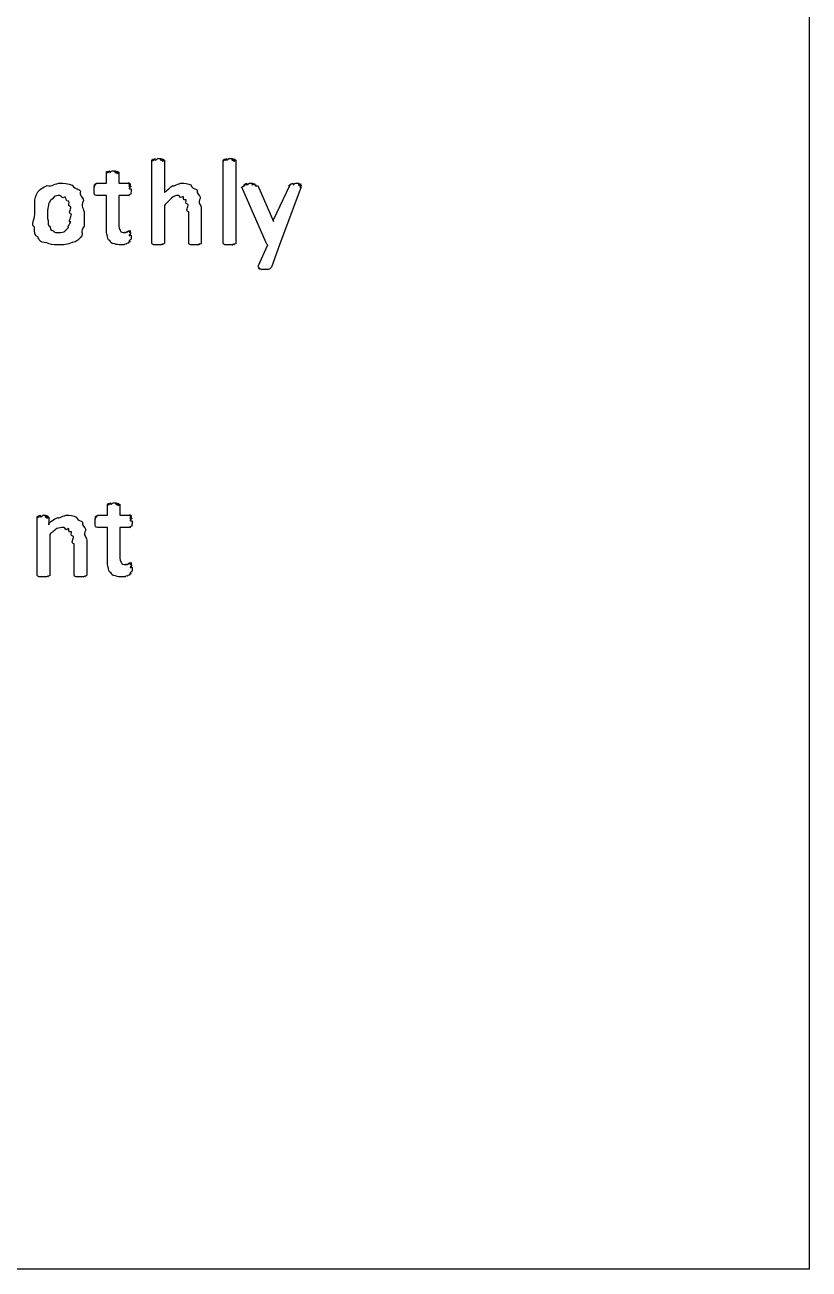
# Model space of a CAD drawing. Header units: millimetres. Extents: x 0 to 216, y 0 to 279.
# Drawn here: x 193.52 to 215.9, y 0 to 35.5 of the extents above; entities that cross this region are included whole.
import ezdxf

# ---------------------------------------------------------------- set-up
doc = ezdxf.new("R2010")
doc.units = ezdxf.units.MM
doc.layers.get('0').update_dxf_attribs({"linetype": 'CONTINUOUS'})

msp = doc.modelspace()

# ---------------------------------------------------------------- linework, layer by layer
at = {"color": 7}
for p, q in [((215.9, 279.4), (215.9, 0)), ((215.9, 0), (0, 0))]:
    msp.add_line(p, q, dxfattribs=at)
at = {"color": 0}
for p, q in [((197.142, 29.2806), (197.142, 31.6398)), ((197.501, 31.6398), (197.501, 30.7192)), ((199.18, 29.2806), (199.18, 31.6398)), ((199.539, 31.6398), (199.539, 29.2806)), ((195.843, 30.9893), (195.843, 31.298)), ((196.201, 31.298), (196.201, 30.9893)), ((195.567, 30.9893), (195.843, 30.9893)), ((196.201, 30.9893), (196.504, 30.9893)), ((200.168, 30.9177), (200.609, 29.8924)), ((200.615, 29.9365), (201.083, 30.9232)), ((195.843, 30.6366), (195.562, 30.6366)), ((195.843, 29.7436), (195.843, 30.6366)), ((196.504, 30.6366), (196.201, 30.6366)), ((196.201, 30.6366), (196.201, 29.8649)), ((200.405, 29.2861), (199.705, 30.8736)), ((201.398, 30.8791), (200.786, 29.2255)), ((197.501, 30.3444), (197.501, 29.2806)), ((198.553, 30.2727), (198.553, 29.2806)), ((194.846, 30.1019), (194.846, 30.1019)), ((195.21, 30.1239), (195.21, 30.1239)), ((198.195, 29.2806), (198.195, 30.168)), ((200.609, 29.8924), (200.615, 29.9365)), ((196.548, 29.4955), (196.548, 29.4955)), ((200.18, 28.6191), (200.455, 29.2255)), ((200.786, 29.2255), (200.554, 28.586)), ((195.872, 21.5153), (195.872, 21.824)), ((196.23, 21.824), (196.23, 21.5153)), ((193.871, 19.8065), (193.871, 21.4602)), ((194.196, 21.4602), (194.196, 21.2397)), ((195.596, 21.5153), (195.872, 21.5153)), ((196.23, 21.5153), (196.533, 21.5153)), ((194.229, 20.9586), (194.229, 19.8065)), ((195.872, 21.1625), (195.591, 21.1625)), ((195.872, 20.2696), (195.872, 21.1625)), ((196.533, 21.1625), (196.23, 21.1625)), ((196.23, 21.1625), (196.23, 20.3908)), ((194.923, 19.8065), (194.923, 20.694)), ((195.282, 20.7987), (195.282, 19.8065)), ((196.577, 20.0215), (196.577, 20.0215))]:
    msp.add_line(p, q, dxfattribs=at)
for points in [[(197.142, 31.6398), (197.142, 31.5474), (197.144, 31.6536), (197.148, 31.6618)], [(197.148, 31.6618), (197.153, 31.5626), (197.164, 31.6742), (197.175, 31.6784)], [(197.175, 31.6784), (197.178, 31.5736), (197.208, 31.6894), (197.23, 31.6894)], [(197.23, 31.6894), (197.226, 31.5764), (197.285, 31.6949), (197.318, 31.6949)], [(197.318, 31.6949), (197.297, 31.6949), (197.385, 31.6921), (197.407, 31.6894)], [(197.407, 31.6894), (197.343, 31.5736), (197.451, 31.6852), (197.462, 31.6784)], [(197.462, 31.6784), (197.37, 31.5626), (197.485, 31.6687), (197.49, 31.6618)], [(197.49, 31.6618), (197.381, 31.5516), (197.501, 31.6508), (197.501, 31.6398)], [(199.18, 31.6398), (199.18, 31.5474), (199.182, 31.6536), (199.186, 31.6618)], [(199.186, 31.6618), (199.191, 31.5626), (199.202, 31.6742), (199.213, 31.6784)], [(199.213, 31.6784), (199.216, 31.5736), (199.246, 31.6894), (199.268, 31.6894)], [(199.268, 31.6894), (199.264, 31.5764), (199.324, 31.6949), (199.356, 31.6949)], [(199.356, 31.6949), (199.335, 31.6949), (199.423, 31.6921), (199.445, 31.6894)], [(199.445, 31.6894), (199.382, 31.5736), (199.489, 31.6852), (199.5, 31.6784)], [(199.5, 31.6784), (199.408, 31.5626), (199.523, 31.6687), (199.528, 31.6618)], [(199.528, 31.6618), (199.419, 31.5474), (199.539, 31.6466), (199.539, 31.6398)], [(195.843, 31.298), (195.843, 31.1988), (195.844, 31.3063), (195.848, 31.3145)], [(195.848, 31.3145), (195.854, 31.2126), (195.865, 31.3269), (195.876, 31.3311)], [(195.876, 31.3311), (195.878, 31.2208), (195.909, 31.3366), (195.931, 31.3366)], [(195.931, 31.3366), (195.927, 31.2236), (195.986, 31.3421), (196.019, 31.3421)], [(196.019, 31.3421), (195.997, 31.3421), (196.085, 31.3393), (196.107, 31.3366)], [(196.107, 31.3366), (196.044, 31.2208), (196.152, 31.3338), (196.162, 31.3311)], [(196.162, 31.3311), (196.07, 31.2126), (196.186, 31.3214), (196.19, 31.3145)], [(196.19, 31.3145), (196.081, 31.1988), (196.201, 31.3008), (196.201, 31.298)], [(193.887, 30.7358), (193.92, 30.7826), (194.039, 30.8791), (194.157, 30.9232)], [(194.157, 30.9232), (194.276, 30.8708), (194.4, 30.9893), (194.521, 30.9893)], [(194.521, 30.9893), (194.629, 30.9893), (194.749, 30.9687), (194.863, 30.9287)], [(194.863, 30.9287), (194.979, 30.7937), (195.059, 30.835), (195.1, 30.7578)], [(195.49, 30.813), (195.49, 30.7867), (195.491, 30.8736), (195.495, 30.8956)], [(195.495, 30.8956), (195.497, 30.8308), (195.502, 30.9356), (195.506, 30.9507)], [(195.506, 30.9507), (195.508, 30.8598), (195.52, 30.9742), (195.529, 30.9783)], [(195.529, 30.9783), (195.526, 30.8708), (195.552, 30.9893), (195.567, 30.9893)], [(196.504, 30.9893), (196.408, 30.9893), (196.517, 30.9852), (196.52, 30.9783)], [(196.52, 30.9783), (196.419, 30.8598), (196.533, 30.9645), (196.537, 30.9507)], [(196.537, 30.9507), (196.427, 30.8308), (196.543, 30.9177), (196.543, 30.8956)], [(196.543, 30.8956), (196.43, 30.7867), (196.548, 30.846), (196.548, 30.813)], [(197.501, 30.7192), (197.579, 30.7826), (197.662, 30.8791), (197.743, 30.9232)], [(197.743, 30.9232), (197.744, 30.8708), (197.911, 30.9893), (197.997, 30.9893)], [(197.997, 30.9893), (198.049, 30.9893), (198.185, 30.97), (198.255, 30.9342)], [(198.255, 30.9342), (198.311, 30.7978), (198.388, 30.8474), (198.432, 30.7854)], [(199.705, 30.8736), (199.643, 30.8198), (199.783, 30.919), (199.783, 30.9342)], [(199.783, 30.9342), (199.76, 30.8488), (199.785, 30.959), (199.794, 30.9673)], [(199.794, 30.9673), (199.778, 30.8639), (199.821, 30.9797), (199.843, 30.9838)], [(199.843, 30.9838), (199.827, 30.8708), (199.9, 30.9893), (199.937, 30.9893)], [(199.937, 30.9893), (199.9, 30.9893), (200.003, 30.9866), (200.025, 30.9838)], [(200.025, 30.9838), (199.944, 30.8681), (200.063, 30.9797), (200.075, 30.9728)], [(200.075, 30.9728), (200.087, 30.8571), (200.098, 30.9618), (200.102, 30.9507)], [(200.102, 30.9507), (200.098, 30.8378), (200.131, 30.9315), (200.168, 30.9177)], [(201.083, 30.9232), (200.987, 30.8529), (201.1, 30.9631), (201.111, 30.9673)], [(201.111, 30.9673), (201.009, 30.8639), (201.138, 30.9797), (201.161, 30.9838)], [(201.161, 30.9838), (201.172, 30.8708), (201.213, 30.9893), (201.254, 30.9893)], [(201.254, 30.9893), (201.245, 30.9893), (201.315, 30.9866), (201.337, 30.9838)], [(201.337, 30.9838), (201.293, 30.8639), (201.381, 30.9742), (201.392, 30.9673)], [(201.392, 30.9673), (201.315, 30.8488), (201.409, 30.948), (201.409, 30.9342)], [(201.409, 30.9342), (201.315, 30.8198), (201.404, 30.9011), (201.398, 30.8791)], [(193.799, 30.4546), (193.799, 30.507), (193.828, 30.6586), (193.887, 30.7358)], [(194.35, 30.598), (194.243, 30.4671), (194.274, 30.5346), (194.245, 30.4877)], [(194.51, 30.6366), (194.445, 30.6366), (194.394, 30.6228), (194.35, 30.598)], [(194.67, 30.5925), (194.571, 30.518), (194.572, 30.6366), (194.51, 30.6366)], [(194.775, 30.4767), (194.659, 30.4629), (194.714, 30.5663), (194.67, 30.5925)], [(195.1, 30.7578), (195.063, 30.6434), (195.173, 30.5938), (195.188, 30.4877)], [(195.506, 30.6751), (195.49, 30.6917), (195.49, 30.7496), (195.49, 30.813)], [(195.562, 30.6366), (195.515, 30.6366), (195.52, 30.6489), (195.506, 30.6751)], [(196.537, 30.6751), (196.416, 30.6366), (196.518, 30.6366), (196.504, 30.6366)], [(196.548, 30.813), (196.548, 30.6917), (196.544, 30.7041), (196.537, 30.6751)], [(197.699, 30.5594), (197.568, 30.4188), (197.569, 30.4395), (197.501, 30.3444)], [(197.897, 30.6366), (197.814, 30.6366), (197.765, 30.6104), (197.699, 30.5594)], [(198.03, 30.6035), (197.932, 30.518), (197.948, 30.6366), (197.897, 30.6366)], [(198.118, 30.5153), (198.005, 30.4781), (198.065, 30.5842), (198.03, 30.6035)], [(198.432, 30.7854), (198.399, 30.6765), (198.506, 30.6544), (198.526, 30.5704)], [(198.526, 30.5704), (198.435, 30.394), (198.553, 30.3899), (198.553, 30.2727)], [(193.799, 30.0909), (193.799, 30.1694), (193.799, 30.3444), (193.799, 30.4546)], [(194.179, 30.3168), (194.159, 30.2424), (194.163, 30.1859), (194.163, 30.1129)], [(194.245, 30.4877), (194.185, 30.372), (194.193, 30.383), (194.179, 30.3168)], [(194.83, 30.3058), (194.71, 30.3637), (194.8, 30.4285), (194.775, 30.4767)], [(194.846, 30.1019), (194.732, 30.1184), (194.841, 30.2424), (194.83, 30.3058)], [(195.188, 30.4877), (195.092, 30.3127), (195.21, 30.2589), (195.21, 30.1239)], [(198.173, 30.3775), (198.053, 30.4009), (198.143, 30.4781), (198.118, 30.5153)], [(198.195, 30.168), (198.079, 30.1763), (198.187, 30.3251), (198.173, 30.3775)], [(193.794, 29.727), (193.681, 29.7835), (193.799, 29.9544), (193.799, 30.0909)], [(194.163, 30.1129), (194.159, 29.9779), (194.168, 29.9696), (194.179, 29.9034)], [(194.179, 29.9034), (194.181, 29.7326), (194.208, 29.7835), (194.235, 29.7326)], [(194.764, 29.7215), (194.706, 29.7215), (194.813, 29.8235), (194.824, 29.8869)], [(194.824, 29.8869), (194.732, 29.8497), (194.846, 30.0247), (194.846, 30.1019)], [(195.21, 30.1239), (195.21, 29.9268), (195.207, 29.8704), (195.205, 29.7601)], [(196.201, 29.8649), (196.198, 29.6733), (196.212, 29.6967), (196.234, 29.6499)], [(193.882, 29.4514), (193.795, 29.4528), (193.794, 29.6195), (193.794, 29.727)], [(194.235, 29.7326), (194.232, 29.6333), (194.295, 29.6458), (194.339, 29.6168)], [(194.339, 29.6168), (194.32, 29.5782), (194.438, 29.5782), (194.505, 29.5782)], [(194.505, 29.5782), (194.563, 29.5782), (194.615, 29.5906), (194.659, 29.6168)], [(194.659, 29.6168), (194.651, 29.6292), (194.738, 29.6774), (194.764, 29.7215)], [(195.138, 29.479), (195.001, 29.3136), (195.004, 29.3357), (194.868, 29.2916)], [(195.205, 29.7601), (195.089, 29.592), (195.182, 29.5589), (195.138, 29.479)], [(195.865, 29.5121), (195.843, 29.4817), (195.843, 29.6554), (195.843, 29.7436)], [(195.942, 29.3522), (195.876, 29.3536), (195.883, 29.4487), (195.865, 29.5121)], [(196.234, 29.6499), (196.246, 29.5782), (196.303, 29.5782), (196.366, 29.5782)], [(196.366, 29.5782), (196.33, 29.5782), (196.406, 29.5796), (196.421, 29.5837)], [(196.421, 29.5837), (196.361, 29.5892), (196.449, 29.5961), (196.46, 29.6003)], [(196.46, 29.6003), (196.386, 29.6003), (196.485, 29.6127), (196.493, 29.6168)], [(196.493, 29.6168), (196.405, 29.6113), (196.512, 29.6278), (196.52, 29.6278)], [(196.52, 29.6278), (196.416, 29.6113), (196.528, 29.6251), (196.532, 29.6223)], [(196.532, 29.6223), (196.423, 29.6072), (196.537, 29.6168), (196.537, 29.6058)], [(196.537, 29.6058), (196.427, 29.5892), (196.543, 29.5851), (196.543, 29.5672)], [(196.543, 29.5672), (196.43, 29.4349), (196.548, 29.5245), (196.548, 29.4955)], [(196.548, 29.4955), (196.548, 29.3577), (196.546, 29.4087), (196.543, 29.3798)], [(194.141, 29.2806), (193.912, 29.3026), (193.94, 29.377), (193.882, 29.4514)], [(194.488, 29.2255), (194.262, 29.2255), (194.258, 29.2433), (194.141, 29.2806)], [(194.868, 29.2916), (194.732, 29.2255), (194.609, 29.2255), (194.488, 29.2255)], [(196.08, 29.253), (195.945, 29.2654), (195.978, 29.3081), (195.942, 29.3522)], [(196.272, 29.2255), (196.173, 29.2255), (196.135, 29.2337), (196.08, 29.253)], [(196.35, 29.231), (196.272, 29.2255), (196.298, 29.2255), (196.272, 29.2255)], [(196.421, 29.253), (196.324, 29.2365), (196.374, 29.2378), (196.35, 29.231)], [(196.482, 29.2806), (196.368, 29.2503), (196.444, 29.2599), (196.421, 29.253)], [(196.52, 29.3136), (196.405, 29.2723), (196.5, 29.2916), (196.482, 29.2806)], [(196.543, 29.3798), (196.423, 29.2985), (196.532, 29.3274), (196.52, 29.3136)], [(197.148, 29.253), (197.142, 29.2503), (197.142, 29.2696), (197.142, 29.2806)], [(197.175, 29.2365), (197.153, 29.2392), (197.154, 29.2489), (197.148, 29.253)], [(197.23, 29.2255), (197.178, 29.2282), (197.189, 29.2323), (197.175, 29.2365)], [(197.318, 29.2255), (197.226, 29.2255), (197.255, 29.2255), (197.23, 29.2255)], [(197.407, 29.2255), (197.297, 29.2255), (197.354, 29.2255), (197.318, 29.2255)], [(197.462, 29.2365), (197.343, 29.2282), (197.431, 29.2282), (197.407, 29.2255)], [(197.49, 29.253), (197.37, 29.2392), (197.475, 29.2433), (197.462, 29.2365)], [(197.501, 29.2806), (197.498, 29.2503), (197.496, 29.2599), (197.49, 29.253)], [(198.2, 29.253), (198.196, 29.2503), (198.195, 29.2696), (198.195, 29.2806)], [(198.228, 29.2365), (198.207, 29.2392), (198.207, 29.2489), (198.2, 29.253)], [(198.283, 29.2255), (198.234, 29.2282), (198.242, 29.2323), (198.228, 29.2365)], [(198.377, 29.2255), (198.281, 29.2255), (198.308, 29.2255), (198.283, 29.2255)], [(198.46, 29.2255), (198.351, 29.2255), (198.41, 29.2255), (198.377, 29.2255)], [(198.515, 29.2365), (198.399, 29.2282), (198.484, 29.2282), (198.46, 29.2255)], [(198.542, 29.2585), (198.424, 29.2392), (198.529, 29.2433), (198.515, 29.2365)], [(198.553, 29.2806), (198.553, 29.2544), (198.549, 29.2654), (198.542, 29.2585)], [(199.186, 29.253), (199.18, 29.2503), (199.18, 29.2696), (199.18, 29.2806)], [(199.213, 29.2365), (199.191, 29.2392), (199.193, 29.2489), (199.186, 29.253)], [(199.268, 29.2255), (199.216, 29.2282), (199.227, 29.2323), (199.213, 29.2365)], [(199.356, 29.2255), (199.264, 29.2255), (199.293, 29.2255), (199.268, 29.2255)], [(199.445, 29.2255), (199.335, 29.2255), (199.392, 29.2255), (199.356, 29.2255)], [(199.5, 29.2365), (199.382, 29.2282), (199.47, 29.2282), (199.445, 29.2255)], [(199.528, 29.253), (199.408, 29.2392), (199.514, 29.2433), (199.5, 29.2365)], [(199.539, 29.2806), (199.536, 29.2503), (199.534, 29.2599), (199.528, 29.253)], [(200.422, 29.2475), (200.414, 29.2503), (200.408, 29.2709), (200.405, 29.2861)], [(200.455, 29.2255), (200.433, 29.2282), (200.433, 29.2365), (200.422, 29.2475)], [(200.212, 28.575), (200.164, 28.5681), (200.201, 28.6012), (200.18, 28.6191)], [(200.229, 28.5419), (200.164, 28.5419), (200.212, 28.5612), (200.212, 28.575)], [(200.273, 28.5254), (200.186, 28.5282), (200.24, 28.535), (200.229, 28.5419)], [(200.356, 28.5199), (200.226, 28.5199), (200.295, 28.5226), (200.273, 28.5254)], [(200.493, 28.5364), (200.44, 28.5199), (200.418, 28.5199), (200.356, 28.5199)], [(200.554, 28.586), (200.502, 28.5419), (200.527, 28.5474), (200.493, 28.5364)], [(195.872, 21.824), (195.872, 21.7248), (195.873, 21.8323), (195.877, 21.8405)], [(195.877, 21.8405), (195.883, 21.7386), (195.894, 21.8529), (195.905, 21.8571)], [(195.905, 21.8571), (195.907, 21.7468), (195.938, 21.8626), (195.96, 21.8626)], [(195.96, 21.8626), (195.956, 21.7496), (196.015, 21.8681), (196.048, 21.8681)], [(196.048, 21.8681), (196.026, 21.8681), (196.114, 21.8653), (196.136, 21.8626)], [(196.136, 21.8626), (196.073, 21.7468), (196.18, 21.8598), (196.191, 21.8571)], [(196.191, 21.8571), (196.099, 21.7386), (196.215, 21.8474), (196.219, 21.8405)], [(196.219, 21.8405), (196.11, 21.7248), (196.23, 21.8267), (196.23, 21.824)], [(193.871, 21.4602), (193.871, 21.3679), (193.872, 21.474), (193.876, 21.4822)], [(193.876, 21.4822), (193.877, 21.383), (193.888, 21.4946), (193.904, 21.4988)], [(193.904, 21.4988), (193.906, 21.394), (193.934, 21.5098), (193.953, 21.5098)], [(193.953, 21.5098), (193.948, 21.3968), (194.003, 21.5153), (194.036, 21.5153)], [(194.036, 21.5153), (194.01, 21.5153), (194.091, 21.5126), (194.113, 21.5098)], [(194.113, 21.5098), (194.054, 21.394), (194.152, 21.5057), (194.163, 21.4988)], [(194.163, 21.4988), (194.076, 21.383), (194.181, 21.4891), (194.185, 21.4822)], [(194.185, 21.4822), (194.087, 21.3679), (194.196, 21.4671), (194.196, 21.4602)], [(194.196, 21.2397), (194.175, 21.3086), (194.37, 21.4051), (194.455, 21.4492)], [(194.455, 21.4492), (194.466, 21.3968), (194.633, 21.5153), (194.725, 21.5153)], [(194.725, 21.5153), (194.777, 21.5153), (194.914, 21.496), (194.984, 21.4602)], [(194.984, 21.4602), (195.039, 21.3238), (195.116, 21.3734), (195.161, 21.3114)], [(195.161, 21.3114), (195.127, 21.2025), (195.235, 21.1805), (195.254, 21.0964)], [(195.519, 21.3389), (195.519, 21.3128), (195.52, 21.3996), (195.524, 21.4216)], [(195.535, 21.2011), (195.519, 21.2176), (195.519, 21.2755), (195.519, 21.3389)], [(195.524, 21.4216), (195.526, 21.3568), (195.531, 21.4616), (195.535, 21.4767)], [(195.535, 21.4767), (195.537, 21.3858), (195.549, 21.5001), (195.557, 21.5043)], [(195.557, 21.5043), (195.555, 21.3968), (195.581, 21.5153), (195.596, 21.5153)], [(196.533, 21.5153), (196.437, 21.5153), (196.546, 21.5112), (196.549, 21.5043)], [(196.549, 21.5043), (196.447, 21.3858), (196.562, 21.4905), (196.566, 21.4767)], [(196.566, 21.4767), (196.456, 21.3568), (196.572, 21.4437), (196.572, 21.4216)], [(196.572, 21.4216), (196.459, 21.3128), (196.577, 21.372), (196.577, 21.3389)], [(196.577, 21.3389), (196.577, 21.2176), (196.573, 21.2301), (196.566, 21.2011)], [(194.427, 21.1294), (194.297, 21.0041), (194.298, 21.0537), (194.229, 20.9586)], [(194.626, 21.1625), (194.543, 21.1625), (194.493, 21.1515), (194.427, 21.1294)], [(194.758, 21.1294), (194.66, 21.044), (194.677, 21.1625), (194.626, 21.1625)], [(194.846, 21.0413), (194.733, 21.0041), (194.794, 21.1102), (194.758, 21.1294)], [(194.902, 20.9035), (194.782, 20.9269), (194.871, 21.0041), (194.846, 21.0413)], [(195.254, 21.0964), (195.163, 20.92), (195.282, 20.9159), (195.282, 20.7987)], [(195.591, 21.1625), (195.544, 21.1625), (195.549, 21.1749), (195.535, 21.2011)], [(196.566, 21.2011), (196.445, 21.1625), (196.547, 21.1625), (196.533, 21.1625)], [(194.923, 20.694), (194.808, 20.7023), (194.915, 20.8511), (194.902, 20.9035)], [(195.894, 20.0381), (195.872, 20.0077), (195.872, 20.1814), (195.872, 20.2696)], [(196.23, 20.3908), (196.227, 20.1993), (196.241, 20.2227), (196.263, 20.1759)], [(195.971, 19.8782), (195.905, 19.8796), (195.912, 19.9747), (195.894, 20.0381)], [(196.263, 20.1759), (196.275, 20.1042), (196.332, 20.1042), (196.395, 20.1042)], [(196.395, 20.1042), (196.359, 20.1042), (196.435, 20.1056), (196.45, 20.1097)], [(196.45, 20.1097), (196.39, 20.1152), (196.478, 20.1221), (196.489, 20.1263)], [(196.489, 20.1263), (196.415, 20.1263), (196.514, 20.1386), (196.522, 20.1428)], [(196.522, 20.1428), (196.434, 20.1373), (196.541, 20.1538), (196.549, 20.1538)], [(196.549, 20.1538), (196.445, 20.1373), (196.557, 20.1511), (196.561, 20.1483)], [(196.561, 20.1483), (196.452, 20.1331), (196.566, 20.1428), (196.566, 20.1318)], [(196.572, 19.9058), (196.452, 19.8245), (196.561, 19.8534), (196.549, 19.8396)], [(196.566, 20.1318), (196.456, 20.1152), (196.572, 20.1111), (196.572, 20.0932)], [(196.572, 20.0932), (196.459, 19.9609), (196.577, 20.0504), (196.577, 20.0215)], [(196.577, 20.0215), (196.577, 19.8837), (196.574, 19.9347), (196.572, 19.9058)], [(193.876, 19.7845), (193.871, 19.7804), (193.871, 19.7983), (193.871, 19.8065)], [(193.904, 19.7624), (193.882, 19.7652), (193.883, 19.7762), (193.876, 19.7845)], [(193.959, 19.7514), (193.906, 19.7542), (193.918, 19.7583), (193.904, 19.7624)], [(194.047, 19.7514), (193.955, 19.7514), (193.984, 19.7514), (193.959, 19.7514)], [(194.135, 19.7514), (194.025, 19.7514), (194.083, 19.7514), (194.047, 19.7514)], [(194.19, 19.7624), (194.072, 19.7542), (194.16, 19.7542), (194.135, 19.7514)], [(194.218, 19.779), (194.098, 19.7652), (194.204, 19.7693), (194.19, 19.7624)], [(194.229, 19.8065), (194.226, 19.7762), (194.225, 19.7859), (194.218, 19.779)], [(194.929, 19.779), (194.925, 19.7762), (194.923, 19.7955), (194.923, 19.8065)], [(194.957, 19.7624), (194.936, 19.7652), (194.936, 19.7749), (194.929, 19.779)], [(195.012, 19.7514), (194.962, 19.7542), (194.97, 19.7583), (194.957, 19.7624)], [(195.106, 19.7514), (195.009, 19.7514), (195.036, 19.7514), (195.012, 19.7514)], [(195.188, 19.7514), (195.079, 19.7514), (195.138, 19.7514), (195.106, 19.7514)], [(195.243, 19.7624), (195.127, 19.7542), (195.213, 19.7542), (195.188, 19.7514)], [(195.271, 19.7845), (195.152, 19.7652), (195.257, 19.7693), (195.243, 19.7624)], [(195.282, 19.8065), (195.282, 19.7804), (195.278, 19.7914), (195.271, 19.7845)], [(196.108, 19.779), (195.974, 19.7914), (196.007, 19.8341), (195.971, 19.8782)], [(196.301, 19.7514), (196.202, 19.7514), (196.164, 19.7597), (196.108, 19.779)], [(196.379, 19.7569), (196.301, 19.7514), (196.326, 19.7514), (196.301, 19.7514)], [(196.45, 19.779), (196.353, 19.7624), (196.403, 19.7638), (196.379, 19.7569)], [(196.511, 19.8065), (196.397, 19.7762), (196.473, 19.7859), (196.45, 19.779)], [(196.549, 19.8396), (196.434, 19.7983), (196.529, 19.8176), (196.511, 19.8065)]]:
    msp.add_open_spline(points, degree=3, dxfattribs=at)

doc.saveas('drawing.dxf')
